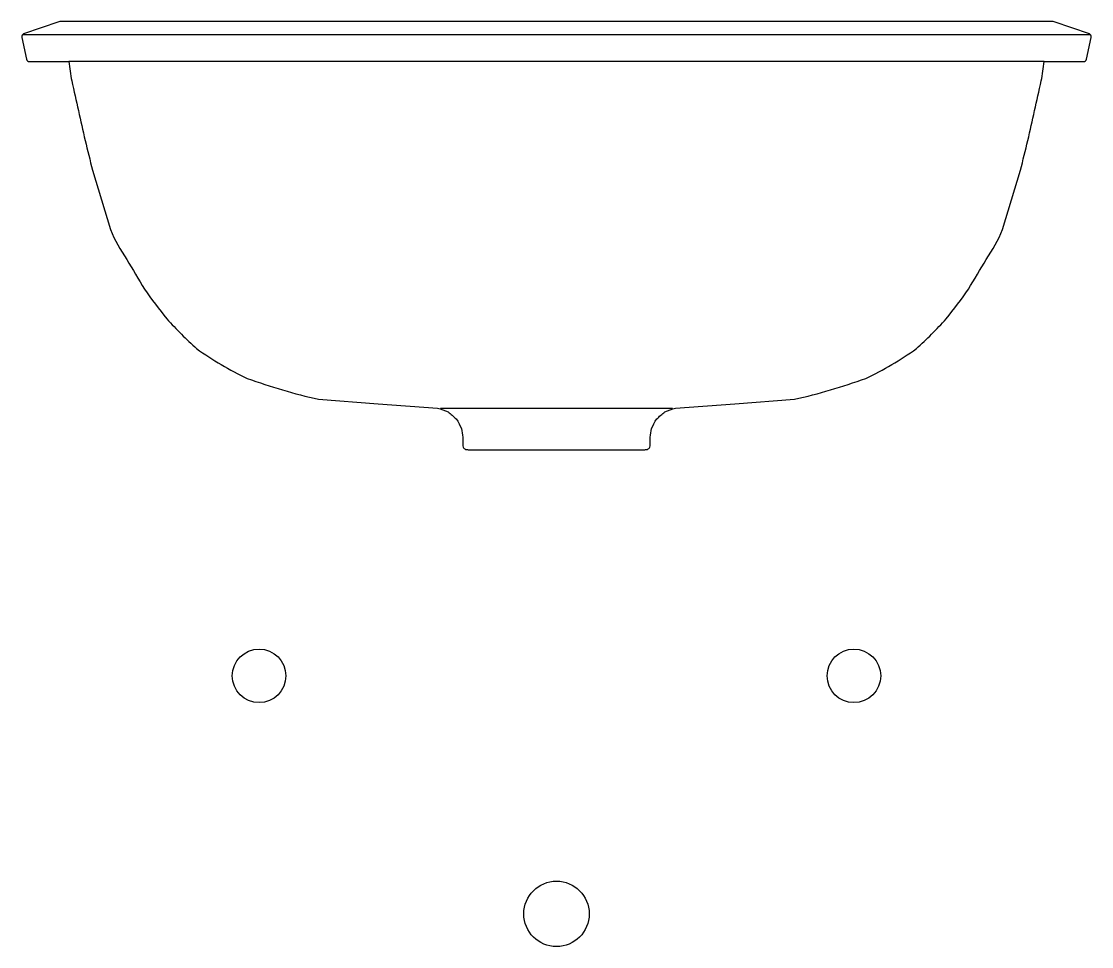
# Model space of a CAD drawing. Extents: x -826.704 to -826.345, y 507.598 to 507.909.
import ezdxf

# ---------------------------------------------------------------- set-up
doc = ezdxf.new("R2010")
doc.units = 0
doc.header["$LTSCALE"] = 50
doc.header["$MEASUREMENT"] = 0
doc.layers.add('A-PECAS', color=2, linetype='CONTINUOUS')
doc.layers.add('ESC1-50', color=1, linetype='CONTINUOUS')

# ---------------------------------------------------------------- blocks, each defined once
blk = doc.blocks.new('L-41-F')
at = {"layer": 'A-PECAS'}
blk.add_lwpolyline([(0, 0.8), (-0.16666, 0.8, 0.083504), (-0.16732, 0.79989), (-0.17916, 0.79579, 0.38104), (-0.17981, 0.79463), (-0.17817, 0.78728, 0.351524), (-0.1772, 0.7865), (-0.164, 0.7865, 0.004168), (-0.163, 0.78, 0.001178), (-0.1585, 0.76, 0.001503), (-0.156, 0.75), (-0.153, 0.74), (-0.15, 0.73, 0.052896), (-0.1445, 0.72, 0.003136), (-0.1385, 0.71, 0.020659), (-0.131, 0.7, 0.026055), (-0.121, 0.69, 0.044964), (-0.104, 0.68, 0.031726), (-0.08, 0.673), (-0.06, 0.6715), (-0.04, 0.67, -0.067863), (-0.03647, 0.66873, -0.051644), (-0.03371, 0.66635, -0.043969), (-0.03197, 0.66313, -0.021834), (-0.0315, 0.66022, -0.024009), (-0.0315, 0.65777, 0.021235), (-0.03137, 0.65688, 0.13462), (-0.03062, 0.65613, 0.02879), (-0.02933, 0.656), (-0.02075, 0.656), (-0.00686, 0.656), (0, 0.656), (0.00686, 0.656), (0.02075, 0.656), (0.02933, 0.656, 0.02879), (0.03062, 0.65613, 0.13462), (0.03137, 0.65688, 0.021235), (0.0315, 0.65777, -0.024009), (0.0315, 0.66022, -0.021834), (0.03197, 0.66313, -0.043969), (0.03371, 0.66635, -0.051644), (0.03647, 0.66873, -0.067863), (0.04, 0.67), (0.06, 0.6715), (0.08, 0.673, 0.031726), (0.104, 0.68, 0.044964), (0.121, 0.69, 0.026055), (0.131, 0.7, 0.020659), (0.1385, 0.71, 0.003136), (0.1445, 0.72, 0.052896), (0.15, 0.73), (0.153, 0.74), (0.156, 0.75, 0.001503), (0.1585, 0.76, 0.001178), (0.163, 0.78, 0.004168), (0.164, 0.7865), (0.1772, 0.7865, 0.351524), (0.17817, 0.78728), (0.17981, 0.79463, 0.38104), (0.17916, 0.79579), (0.16732, 0.79989, 0.083504), (0.16666, 0.8)], format="xyb", close=True, dxfattribs=at)
at = {"layer": 'ESC1-50'}
for points in [[(0.17959, 0.7955), (0, 0.7955), (-0.17959, 0.7955)], [(-0.039, 0.67), (0.039, 0.67)]]:
    blk.add_lwpolyline(points, dxfattribs=at)
blk.add_lwpolyline([(0.164, 0.7865), (0, 0.7865), (-0.164, 0.7865, -0.351524)], format="xyb", dxfattribs=at)
for centre, radius in [((-0.1, 0.58), 0.009), ((0.1, 0.58), 0.009), ((0, 0.5), 0.011)]:
    blk.add_circle(centre, radius, dxfattribs=at)

msp = doc.modelspace()

# ---------------------------------------------------------------- block references
at = {"layer": 'A-PECAS'}
msp.add_blockref('L-41-F', (-826.52453, 507.10919), dxfattribs=at)

doc.saveas('drawing.dxf')
